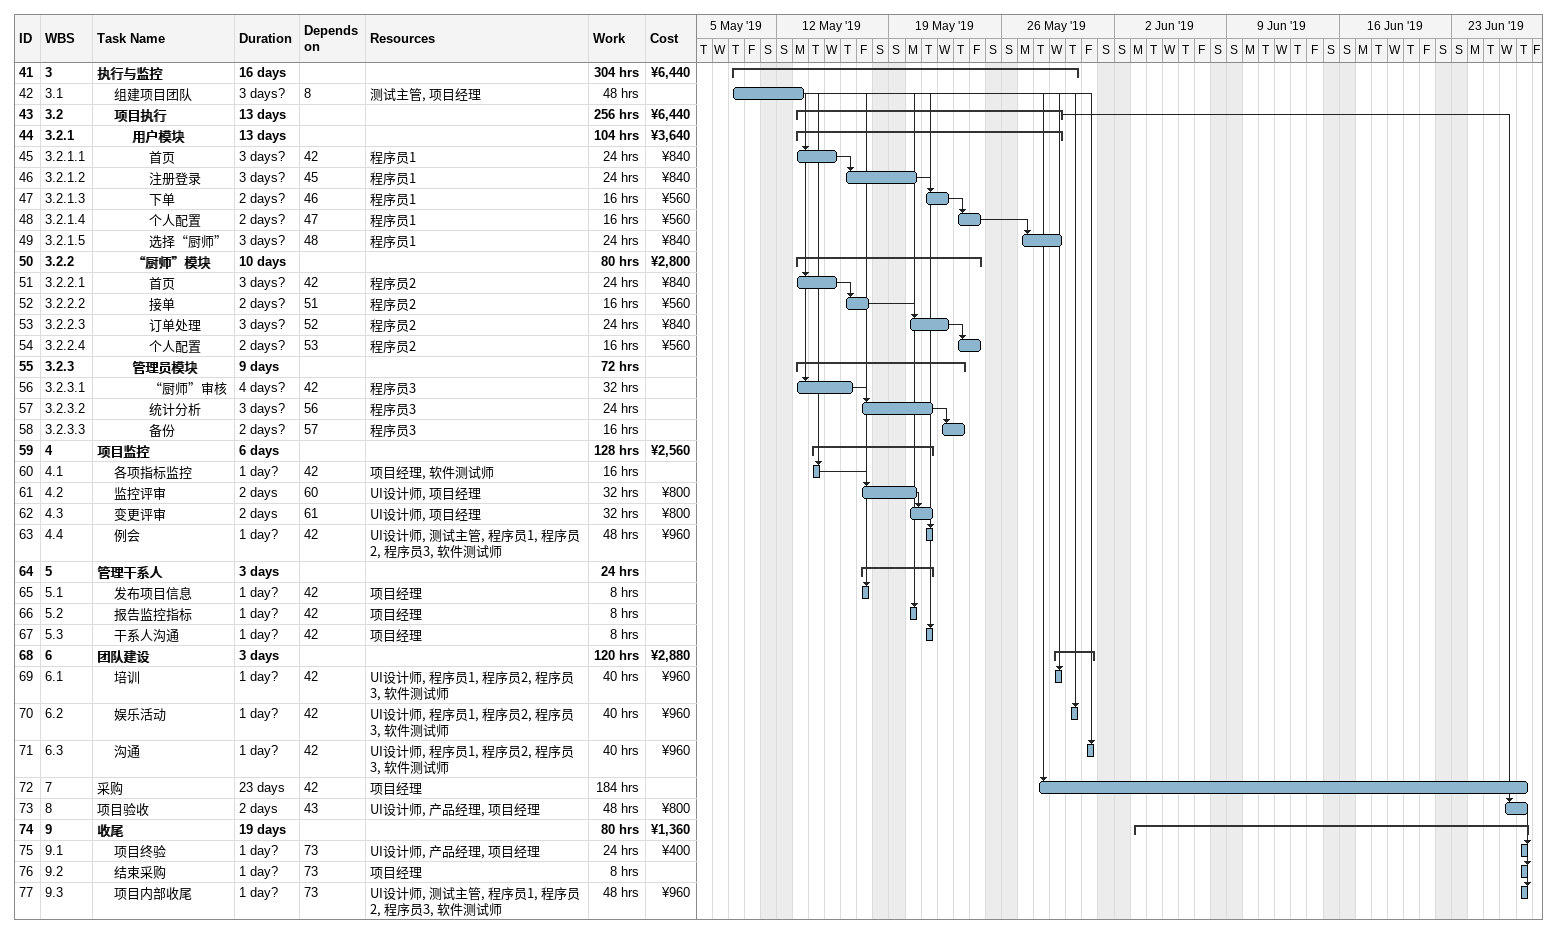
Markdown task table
| ID | WBS | Task | Duration | Start | Finish | Predecessors | Resources | Work (h) | Cost (¥) |
|---|---|---|---|---|---|---|---|---|---|
| 41 | 3 | **执行与监控** | 16d | 2019-05-09 | 2019-05-30 |  |  | 304 | 6440 |
| 42 | 3.1 | 组建项目团队 | 3d? | 2019-05-09 | 2019-05-13 | 8 | 测试主管, 项目经理 | 48 |  |
| 43 | 3.2 | **项目执行** | 13d | 2019-05-13 | 2019-05-29 |  |  | 256 | 6440 |
| 44 | 3.2.1 | **用户模块** | 13d | 2019-05-13 | 2019-05-29 |  |  | 104 | 3640 |
| 45 | 3.2.1.1 | 首页 | 3d? | 2019-05-13 | 2019-05-15 | 42 | 程序员1 | 24 | 840 |
| 46 | 3.2.1.2 | 注册登录 | 3d? | 2019-05-16 | 2019-05-20 | 45 | 程序员1 | 24 | 840 |
| 47 | 3.2.1.3 | 下单 | 2d? | 2019-05-21 | 2019-05-22 | 46 | 程序员1 | 16 | 560 |
| 48 | 3.2.1.4 | 个人配置 | 2d? | 2019-05-23 | 2019-05-24 | 47 | 程序员1 | 16 | 560 |
| 49 | 3.2.1.5 | 选择“厨师” | 3d? | 2019-05-27 | 2019-05-29 | 48 | 程序员1 | 24 | 840 |
| 50 | 3.2.2 | **“厨师”模块** | 10d | 2019-05-13 | 2019-05-24 |  |  | 80 | 2800 |
| 51 | 3.2.2.1 | 首页 | 3d? | 2019-05-13 | 2019-05-15 | 42 | 程序员2 | 24 | 840 |
| 52 | 3.2.2.2 | 接单 | 2d? | 2019-05-16 | 2019-05-17 | 51 | 程序员2 | 16 | 560 |
| 53 | 3.2.2.3 | 订单处理 | 3d? | 2019-05-20 | 2019-05-22 | 52 | 程序员2 | 24 | 840 |
| 54 | 3.2.2.4 | 个人配置 | 2d? | 2019-05-23 | 2019-05-24 | 53 | 程序员2 | 16 | 560 |
| 55 | 3.2.3 | **管理员模块** | 9d | 2019-05-13 | 2019-05-23 |  |  | 72 |  |
| 56 | 3.2.3.1 | “厨师”审核 | 4d? | 2019-05-13 | 2019-05-16 | 42 | 程序员3 | 32 |  |
| 57 | 3.2.3.2 | 统计分析 | 3d? | 2019-05-17 | 2019-05-21 | 56 | 程序员3 | 24 |  |
| 58 | 3.2.3.3 | 备份 | 2d? | 2019-05-22 | 2019-05-23 | 57 | 程序员3 | 16 |  |
| 59 | 4 | **项目监控** | 6d | 2019-05-14 | 2019-05-21 |  |  | 128 | 2560 |
| 60 | 4.1 | 各项指标监控 | 1d? | 2019-05-14 | 2019-05-14 | 42 | 项目经理, 软件测试师 | 16 |  |
| 61 | 4.2 | 监控评审 | 2d | 2019-05-17 | 2019-05-20 | 60 | UI设计师, 项目经理 | 32 | 800 |
| 62 | 4.3 | 变更评审 | 2d | 2019-05-20 | 2019-05-21 | 61 | UI设计师, 项目经理 | 32 | 800 |
| 63 | 4.4 | 例会 | 1d? | 2019-05-21 | 2019-05-21 | 42 | UI设计师, 测试主管, 程序员1, 程序员2, 程序员3, 软件测试师 | 48 | 960 |
| 64 | 5 | **管理干系人** | 3d | 2019-05-17 | 2019-05-21 |  |  | 24 |  |
| 65 | 5.1 | 发布项目信息 | 1d? | 2019-05-17 | 2019-05-17 | 42 | 项目经理 | 8 |  |
| 66 | 5.2 | 报告监控指标 | 1d? | 2019-05-20 | 2019-05-20 | 42 | 项目经理 | 8 |  |
| 67 | 5.3 | 干系人沟通 | 1d? | 2019-05-21 | 2019-05-21 | 42 | 项目经理 | 8 |  |
| 68 | 6 | **团队建设** | 3d | 2019-05-29 | 2019-05-31 |  |  | 120 | 2880 |
| 69 | 6.1 | 培训 | 1d? | 2019-05-29 | 2019-05-29 | 42 | UI设计师, 程序员1, 程序员2, 程序员3, 软件测试师 | 40 | 960 |
| 70 | 6.2 | 娱乐活动 | 1d? | 2019-05-30 | 2019-05-30 | 42 | UI设计师, 程序员1, 程序员2, 程序员3, 软件测试师 | 40 | 960 |
| 71 | 6.3 | 沟通 | 1d? | 2019-05-31 | 2019-05-31 | 42 | UI设计师, 程序员1, 程序员2, 程序员3, 软件测试师 | 40 | 960 |
| 72 | 7 | 采购 | 23d | 2019-05-28 | 2019-06-27 | 42 | 项目经理 | 184 |  |
| 73 | 8 | 项目验收 | 2d | 2019-06-26 | 2019-06-27 | 43 | UI设计师, 产品经理, 项目经理 | 48 | 800 |
| 74 | 9 | **收尾** | 19d | 2019-06-03 | 2019-06-27 |  |  | 80 | 1360 |
| 75 | 9.1 | 项目终验 | 1d? | 2019-06-27 | 2019-06-27 | 73 | UI设计师, 产品经理, 项目经理 | 24 | 400 |
| 76 | 9.2 | 结束采购 | 1d? | 2019-06-27 | 2019-06-27 | 73 | 项目经理 | 8 |  |
| 77 | 9.3 | 项目内部收尾 | 1d? | 2019-06-27 | 2019-06-27 | 73 | UI设计师, 测试主管, 程序员1, 程序员2, 程序员3, 软件测试师 | 48 | 960 |
